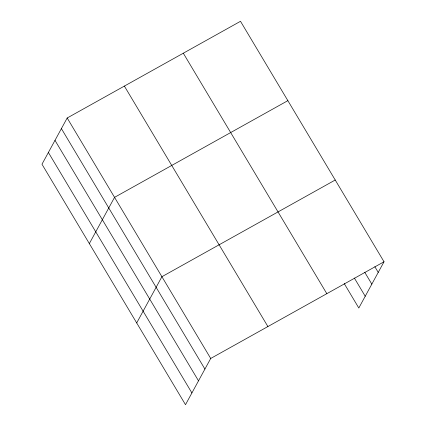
<?xml version="1.0" encoding="UTF-8"?>
<svg xmlns="http://www.w3.org/2000/svg" width="426" height="426" viewBox="0 0 426 426"><rect width="100%" height="100%" fill="white"/><g stroke="black" fill="none" stroke-linecap="round" stroke-linejoin="round"><path stroke-width="0.64" d="M67.186 117.997L41.977 164.228L185.496 404.7L210.705 358.463L384.023 261.772L240.504 21.3L67.186 117.997L210.705 358.463M89.338 243.587L114.546 197.35L287.864 100.653M136.698 322.94L161.907 276.708L335.225 180.012M384.023 261.772L358.814 308.003L344.245 283.588M374.848 266.703L378.235 272.384M364.709 272.214L371.829 284.137M354.379 278.082L365.226 296.251M183.308 53.207L326.827 293.679M124.381 86.084L267.901 326.556M61.397 128.609L204.917 369.076M54.991 140.362L198.511 380.833M48.388 152.476L191.908 392.942"/></g></svg>
